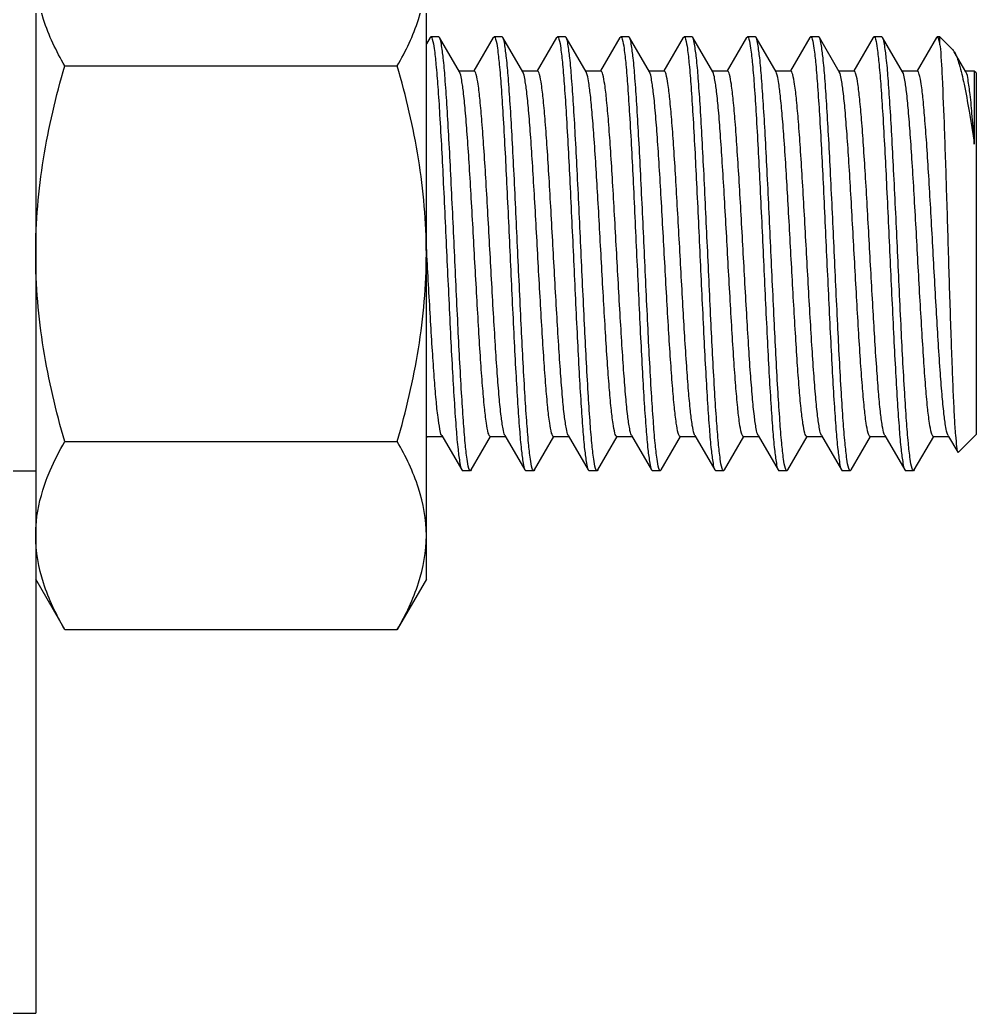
# Model space of a CAD drawing. Extents: x 27938 to 1507990, y 110129 to 923079.
# Drawn here: x 476675.4 to 476982.5, y 376820.7 to 377139.8 of the extents above; entities that cross this region are included whole.
import ezdxf

# ---------------------------------------------------------------- set-up
doc = ezdxf.new("R2010")
doc.units = 0
doc.header["$LTSCALE"] = 1000
doc.header["$MEASUREMENT"] = 0

msp = doc.modelspace()

# ---------------------------------------------------------------- linework, layer by layer
at = {"linetype": 'Continuous'}
for p, q in [((476680.52, 377276.4), (476680.52, 376820.71)), ((476805.97, 376960.13), (476805.97, 377169.17)), ((476807.16, 377134.12), (476805.97, 377132.07)), ((476807.16, 377134.12), (476807.42, 377134.34)), ((476809.96, 377134.34), (476807.42, 377134.34)), ((476809.96, 377134.34), (476807.42, 377134.34)), ((476807.42, 377134.34), (476807.45, 377134.34)), ((476810.22, 377134.12), (476809.96, 377134.34)), ((476816.64, 377123.04), (476810.22, 377134.12)), ((476827.48, 377134.12), (476821.26, 377123.37)), ((476827.48, 377134.12), (476827.74, 377134.34)), ((476830.28, 377134.34), (476827.74, 377134.34)), ((476830.28, 377134.34), (476827.74, 377134.34)), ((476827.74, 377134.34), (476827.78, 377134.34)), ((476830.54, 377134.12), (476830.28, 377134.34)), ((476836.96, 377123.04), (476830.54, 377134.12)), ((476847.81, 377134.12), (476841.58, 377123.37)), ((476847.81, 377134.12), (476848.07, 377134.34)), ((476850.61, 377134.34), (476848.07, 377134.34)), ((476850.61, 377134.34), (476848.07, 377134.34)), ((476848.07, 377134.34), (476848.11, 377134.34)), ((476850.87, 377134.12), (476850.61, 377134.34)), ((476857.29, 377123.04), (476850.87, 377134.12)), ((476868.14, 377134.12), (476861.91, 377123.37)), ((476868.14, 377134.12), (476868.4, 377134.34)), ((476870.94, 377134.34), (476868.4, 377134.34)), ((476870.94, 377134.34), (476868.4, 377134.34)), ((476868.4, 377134.34), (476868.44, 377134.34)), ((476871.2, 377134.12), (476870.94, 377134.34)), ((476877.62, 377123.04), (476871.2, 377134.12)), ((476888.47, 377134.12), (476882.24, 377123.37)), ((476888.47, 377134.12), (476888.73, 377134.34)), ((476891.27, 377134.34), (476888.73, 377134.34)), ((476891.27, 377134.34), (476888.73, 377134.34)), ((476888.73, 377134.34), (476888.77, 377134.34)), ((476891.53, 377134.12), (476891.27, 377134.34)), ((476897.95, 377123.04), (476891.53, 377134.12)), ((476908.8, 377134.12), (476902.57, 377123.37)), ((476908.8, 377134.12), (476909.06, 377134.34)), ((476911.6, 377134.34), (476909.06, 377134.34)), ((476911.6, 377134.34), (476909.06, 377134.34)), ((476909.06, 377134.34), (476909.09, 377134.34)), ((476911.86, 377134.12), (476911.6, 377134.34)), ((476918.28, 377123.04), (476911.86, 377134.12)), ((476929.12, 377134.12), (476922.9, 377123.37)), ((476929.12, 377134.12), (476929.38, 377134.34)), ((476931.92, 377134.34), (476929.38, 377134.34)), ((476931.92, 377134.34), (476929.38, 377134.34)), ((476929.38, 377134.34), (476929.42, 377134.34)), ((476932.18, 377134.12), (476931.92, 377134.34)), ((476938.6, 377123.04), (476932.18, 377134.12)), ((476949.45, 377134.12), (476943.22, 377123.37)), ((476949.45, 377134.12), (476949.71, 377134.34)), ((476952.25, 377134.34), (476949.71, 377134.34)), ((476952.25, 377134.34), (476949.71, 377134.34)), ((476949.71, 377134.34), (476949.75, 377134.34)), ((476952.51, 377134.12), (476952.25, 377134.34)), ((476958.93, 377123.04), (476952.51, 377134.12)), ((476969.78, 377134.12), (476963.55, 377123.37)), ((476970.04, 377134.34), (476969.78, 377134.12)), ((476970.92, 377134.34), (476970.04, 377134.34)), ((476974.85, 377130.41), (476970.92, 377134.34)), ((476970.92, 377131.8), (476970.92, 377134.34)), ((476979.26, 377123.04), (476975.51, 377129.51)), ((476689.85, 377124.99), (476796.63, 377124.99)), ((476821.37, 377123.31), (476816.48, 377123.31)), ((476841.7, 377123.31), (476836.81, 377123.31)), ((476862.03, 377123.31), (476857.14, 377123.31)), ((476857.45, 377122.71), (476857.29, 377123.04)), ((476882.36, 377123.31), (476877.47, 377123.31)), ((476902.68, 377123.31), (476897.79, 377123.31)), ((476923.01, 377123.31), (476918.12, 377123.31)), ((476918.46, 377122.62), (476918.28, 377123.04)), ((476943.34, 377123.31), (476938.45, 377123.31)), ((476963.67, 377123.31), (476958.78, 377123.31)), ((476981.95, 377123.31), (476979.11, 377123.31)), ((476982.53, 377122.73), (476981.95, 377123.31)), ((476981.95, 377123.31), (476981.95, 377099.85)), ((476982.53, 377122.73), (476982.53, 377006.57)), ((476806.13, 377064.66), (476805.97, 377067.49)), ((476806.17, 377063.92), (476806.13, 377064.66)), ((476805.97, 377005.39), (476806.28, 377005.92)), ((476806.16, 377005.99), (476811.05, 377005.99)), ((476810.9, 377006.25), (476817.32, 376995.18)), ((476820.38, 376995.18), (476826.61, 377005.92)), ((476826.49, 377005.99), (476831.38, 377005.99)), ((476831.23, 377006.25), (476837.65, 376995.18)), ((476840.71, 376995.18), (476846.93, 377005.92)), ((476846.82, 377005.99), (476851.71, 377005.99)), ((476851.56, 377006.25), (476857.98, 376995.18)), ((476861.04, 376995.18), (476867.26, 377005.92)), ((476867.15, 377005.99), (476872.04, 377005.99)), ((476871.88, 377006.25), (476878.3, 376995.18)), ((476881.36, 376995.18), (476887.59, 377005.92)), ((476887.48, 377005.99), (476892.37, 377005.99)), ((476892.21, 377006.25), (476898.63, 376995.18)), ((476901.69, 376995.18), (476907.92, 377005.92)), ((476907.8, 377005.99), (476912.69, 377005.99)), ((476912.54, 377006.25), (476918.96, 376995.18)), ((476922.02, 376995.18), (476928.25, 377005.92)), ((476928.13, 377005.99), (476933.02, 377005.99)), ((476932.87, 377006.25), (476939.29, 376995.18)), ((476942.35, 376995.18), (476948.57, 377005.92)), ((476948.46, 377005.99), (476953.35, 377005.99)), ((476953.2, 377006.25), (476953.01, 377006.66)), ((476953.2, 377006.25), (476959.62, 376995.18)), ((476962.68, 376995.18), (476968.9, 377005.92)), ((476968.79, 377005.99), (476973.68, 377005.99)), ((476973.52, 377006.25), (476973.42, 377006.46)), ((476973.52, 377006.25), (476973.68, 377005.99)), ((476973.68, 377005.99), (476976.62, 377000.9)), ((476982.53, 377006.57), (476976.8, 377000.84)), ((476689.85, 377004.3), (476796.63, 377004.3)), ((476976.62, 377000.9), (476976.8, 377000.84)), ((476610.82, 376994.95), (476680.52, 376994.95)), ((476817.32, 376995.18), (476817.58, 376994.95)), ((476820.12, 376994.95), (476817.58, 376994.95)), ((476820.12, 376994.95), (476817.58, 376994.95)), ((476820.12, 376994.95), (476820.08, 376994.96)), ((476820.38, 376995.18), (476820.12, 376994.95)), ((476837.65, 376995.18), (476837.91, 376994.95)), ((476840.45, 376994.95), (476837.91, 376994.95)), ((476840.45, 376994.95), (476837.91, 376994.95)), ((476840.45, 376994.95), (476840.41, 376994.96)), ((476840.71, 376995.18), (476840.45, 376994.95)), ((476857.98, 376995.18), (476858.24, 376994.95)), ((476860.78, 376994.95), (476858.24, 376994.95)), ((476860.78, 376994.95), (476858.24, 376994.95)), ((476860.78, 376994.95), (476860.74, 376994.96)), ((476861.04, 376995.18), (476860.78, 376994.95)), ((476878.3, 376995.18), (476878.56, 376994.95)), ((476881.1, 376994.95), (476878.56, 376994.95)), ((476881.1, 376994.95), (476878.56, 376994.95)), ((476881.1, 376994.95), (476881.07, 376994.96)), ((476881.36, 376995.18), (476881.1, 376994.95)), ((476898.63, 376995.18), (476898.89, 376994.95)), ((476901.43, 376994.95), (476898.89, 376994.95)), ((476901.43, 376994.95), (476898.89, 376994.95)), ((476901.43, 376994.95), (476901.39, 376994.96)), ((476901.69, 376995.18), (476901.43, 376994.95)), ((476918.96, 376995.18), (476919.22, 376994.95)), ((476921.76, 376994.95), (476919.22, 376994.95)), ((476921.76, 376994.95), (476919.22, 376994.95)), ((476921.76, 376994.95), (476921.72, 376994.96)), ((476922.02, 376995.18), (476921.76, 376994.95)), ((476939.29, 376995.18), (476939.55, 376994.95)), ((476942.09, 376994.95), (476939.55, 376994.95)), ((476942.09, 376994.95), (476939.55, 376994.95)), ((476942.09, 376994.95), (476942.05, 376994.96)), ((476942.35, 376995.18), (476942.09, 376994.95)), ((476959.62, 376995.18), (476959.88, 376994.95)), ((476962.42, 376994.95), (476959.88, 376994.95)), ((476962.42, 376994.95), (476959.88, 376994.95)), ((476962.42, 376994.95), (476962.38, 376994.96)), ((476962.68, 376995.18), (476962.42, 376994.95)), ((476689.85, 376943.96), (476680.52, 376960.13)), ((476805.97, 376960.13), (476796.63, 376943.96)), ((476689.85, 376943.96), (476796.63, 376943.96)), ((476610.82, 376820.71), (476680.52, 376820.71))]:
    msp.add_line(p, q, dxfattribs=at)
for points, knots in [([(476689.85, 377124.99), (476687.12, 377129.73), (476682.45, 377139.35), (476680.52, 377150.01), (476680.52, 377155.16)], [0, 0, 0, 0, 0.514931, 1, 1, 1, 1]), ([(476796.63, 377124.99), (476799.37, 377129.73), (476804.04, 377139.35), (476805.97, 377150.01), (476805.97, 377155.16)], [0, 0, 0, 0, 0.514931, 1, 1, 1, 1]), ([(476807.45, 377134.34), (476807.5, 377134.33), (476807.74, 377134.14), (476807.81, 377133.84), (476807.89, 377133.6)], [0, 0, 0, 0, 0.14607, 1, 1, 1, 1]), ([(476807.89, 377133.6), (476808.2, 377132.63), (476808.6, 377129.9), (476809.17, 377124.79), (476809.72, 377117.68), (476810.54, 377104.98), (476811.49, 377086.33), (476812.6, 377062.45), (476813.54, 377042.16), (476814.34, 377026.9), (476814.91, 377017.07), (476815.49, 377008.83), (476816.01, 377002.39), (476816.62, 376998.09), (476816.95, 376995.82), (476817.32, 376995.18)], [0, 0, 0, 0, 0.021893, 0.059338, 0.11121, 0.175832, 0.33449, 0.514559, 0.692469, 0.77323, 0.844901, 0.90513, 0.951948, 0.983856, 1, 1, 1, 1]), ([(476819.65, 376995.69), (476819.34, 376996.66), (476818.94, 376999.39), (476818.37, 377004.49), (476817.82, 377011.6), (476817, 377024.3), (476816.04, 377042.95), (476814.94, 377066.84), (476813.99, 377087.12), (476813.2, 377102.39), (476812.63, 377112.22), (476812.04, 377120.46), (476811.53, 377126.9), (476810.91, 377131.2), (476810.59, 377133.47), (476810.22, 377134.12)], [0, 0, 0, 0, 0.02187, 0.059297, 0.111154, 0.175764, 0.334422, 0.514507, 0.692435, 0.773208, 0.844889, 0.905123, 0.951944, 0.983855, 1, 1, 1, 1]), ([(476827.78, 377134.34), (476827.82, 377134.33), (476828.06, 377134.14), (476828.14, 377133.84), (476828.21, 377133.61)], [0, 0, 0, 0, 0.146483, 1, 1, 1, 1]), ([(476828.21, 377133.61), (476828.52, 377132.64), (476828.92, 377129.91), (476829.49, 377124.82), (476830.04, 377117.71), (476830.87, 377105.01), (476831.82, 377086.36), (476832.93, 377062.47), (476833.87, 377042.18), (476834.67, 377026.91), (476835.24, 377017.08), (476835.82, 377008.83), (476836.34, 377002.39), (476836.95, 376998.1), (476837.27, 376995.82), (476837.65, 376995.18)], [0, 0, 0, 0, 0.021833, 0.05923, 0.111064, 0.175659, 0.33431, 0.514413, 0.692368, 0.773157, 0.844855, 0.905103, 0.951934, 0.983852, 1, 1, 1, 1]), ([(476839.98, 376995.7), (476839.67, 376996.66), (476839.27, 376999.4), (476838.7, 377004.5), (476838.15, 377011.61), (476837.32, 377024.31), (476836.37, 377042.96), (476835.26, 377066.84), (476834.32, 377087.13), (476833.52, 377102.4), (476832.96, 377112.22), (476832.37, 377120.47), (476831.86, 377126.9), (476831.24, 377131.2), (476830.92, 377133.47), (476830.54, 377134.12)], [0, 0, 0, 0, 0.02189, 0.059333, 0.111204, 0.175825, 0.334482, 0.514553, 0.692464, 0.773225, 0.844897, 0.905128, 0.951947, 0.983856, 1, 1, 1, 1]), ([(476848.11, 377134.34), (476848.15, 377134.33), (476848.39, 377134.15), (476848.46, 377133.85), (476848.54, 377133.62)], [0, 0, 0, 0, 0.14739, 1, 1, 1, 1]), ([(476848.54, 377133.62), (476848.85, 377132.67), (476849.24, 377129.95), (476849.82, 377124.86), (476850.37, 377117.77), (476851.19, 377105.07), (476852.14, 377086.43), (476853.25, 377062.53), (476854.19, 377042.23), (476854.99, 377026.94), (476855.56, 377017.1), (476856.15, 377008.85), (476856.66, 377002.4), (476857.28, 376998.1), (476857.6, 376995.82), (476857.98, 376995.18)], [0, 0, 0, 0, 0.021699, 0.058987, 0.110742, 0.175283, 0.333897, 0.514056, 0.692114, 0.772961, 0.844719, 0.905022, 0.951896, 0.98384, 1, 1, 1, 1]), ([(476860.31, 376995.69), (476860, 376996.65), (476859.6, 376999.38), (476859.03, 377004.48), (476858.48, 377011.59), (476857.65, 377024.29), (476856.7, 377042.93), (476855.59, 377066.82), (476854.65, 377087.11), (476853.85, 377102.38), (476853.28, 377112.22), (476852.7, 377120.46), (476852.18, 377126.9), (476851.57, 377131.2), (476851.25, 377133.47), (476850.87, 377134.12)], [0, 0, 0, 0, 0.021836, 0.059237, 0.111077, 0.175677, 0.334321, 0.514424, 0.692372, 0.773156, 0.844853, 0.905103, 0.951936, 0.983852, 1, 1, 1, 1]), ([(476868.44, 377134.34), (476868.48, 377134.33), (476868.72, 377134.14), (476868.8, 377133.84), (476868.87, 377133.6)], [0, 0, 0, 0, 0.146196, 1, 1, 1, 1]), ([(476868.87, 377133.6), (476869.18, 377132.64), (476869.58, 377129.9), (476870.15, 377124.8), (476870.7, 377117.69), (476871.52, 377104.99), (476872.48, 377086.34), (476873.58, 377062.46), (476874.53, 377042.17), (476875.32, 377026.9), (476875.89, 377017.07), (476876.48, 377008.83), (476876.99, 377002.39), (476877.61, 376998.09), (476877.93, 376995.82), (476878.3, 376995.18)], [0, 0, 0, 0, 0.021874, 0.059306, 0.111169, 0.175785, 0.334437, 0.514518, 0.69244, 0.773206, 0.844885, 0.905122, 0.951944, 0.983855, 1, 1, 1, 1]), ([(476880.64, 376995.67), (476880.33, 376996.63), (476879.93, 376999.35), (476879.36, 377004.44), (476878.81, 377011.54), (476877.98, 377024.23), (476877.03, 377042.88), (476875.92, 377066.78), (476874.98, 377087.08), (476874.18, 377102.36), (476873.61, 377112.2), (476873.03, 377120.45), (476872.51, 377126.9), (476871.9, 377131.2), (476871.57, 377133.47), (476871.2, 377134.12)], [0, 0, 0, 0, 0.021728, 0.059039, 0.110811, 0.175364, 0.333989, 0.514137, 0.692171, 0.773007, 0.844751, 0.905041, 0.951904, 0.983842, 1, 1, 1, 1]), ([(476888.77, 377134.34), (476888.81, 377134.33), (476889.05, 377134.14), (476889.13, 377133.83), (476889.2, 377133.6)], [0, 0, 0, 0, 0.146015, 1, 1, 1, 1]), ([(476889.2, 377133.6), (476889.51, 377132.63), (476889.91, 377129.9), (476890.48, 377124.79), (476891.03, 377117.68), (476891.85, 377104.97), (476892.8, 377086.33), (476893.91, 377062.45), (476894.85, 377042.16), (476895.65, 377026.9), (476896.22, 377017.07), (476896.8, 377008.83), (476897.32, 377002.39), (476897.94, 376998.09), (476898.26, 376995.82), (476898.63, 376995.18)], [0, 0, 0, 0, 0.021902, 0.059353, 0.11123, 0.175855, 0.334516, 0.514581, 0.692484, 0.773243, 0.844911, 0.905136, 0.951951, 0.983857, 1, 1, 1, 1]), ([(476900.96, 376995.69), (476900.65, 376996.66), (476900.25, 376999.39), (476899.68, 377004.5), (476899.13, 377011.61), (476898.31, 377024.31), (476897.36, 377042.96), (476896.25, 377066.84), (476895.31, 377087.13), (476894.51, 377102.39), (476893.94, 377112.22), (476893.36, 377120.47), (476892.84, 377126.9), (476892.22, 377131.2), (476891.9, 377133.47), (476891.53, 377134.12)], [0, 0, 0, 0, 0.021885, 0.059324, 0.11119, 0.175807, 0.334466, 0.514541, 0.692458, 0.773225, 0.8449, 0.90513, 0.951948, 0.983856, 1, 1, 1, 1]), ([(476909.09, 377134.34), (476909.14, 377134.33), (476909.37, 377134.15), (476909.45, 377133.84), (476909.52, 377133.61)], [0, 0, 0, 0, 0.146759, 1, 1, 1, 1]), ([(476909.52, 377133.61), (476909.83, 377132.65), (476910.23, 377129.92), (476910.8, 377124.83), (476911.35, 377117.73), (476912.18, 377105.03), (476913.13, 377086.38), (476914.24, 377062.49), (476915.18, 377042.2), (476915.98, 377026.92), (476916.55, 377017.08), (476917.13, 377008.84), (476917.65, 377002.4), (476918.26, 376998.1), (476918.59, 376995.82), (476918.96, 376995.18)], [0, 0, 0, 0, 0.021792, 0.059156, 0.110966, 0.175545, 0.334187, 0.514308, 0.692293, 0.7731, 0.844815, 0.905079, 0.951923, 0.983848, 1, 1, 1, 1]), ([(476921.29, 376995.69), (476920.98, 376996.66), (476920.58, 376999.39), (476920.01, 377004.5), (476919.46, 377011.6), (476918.64, 377024.31), (476917.68, 377042.95), (476916.58, 377066.84), (476915.63, 377087.13), (476914.84, 377102.39), (476914.27, 377112.22), (476913.68, 377120.46), (476913.17, 377126.9), (476912.55, 377131.2), (476912.23, 377133.47), (476911.86, 377134.12)], [0, 0, 0, 0, 0.021878, 0.059312, 0.111177, 0.175794, 0.334448, 0.514526, 0.692445, 0.773211, 0.844888, 0.905123, 0.951945, 0.983855, 1, 1, 1, 1]), ([(476929.42, 377134.34), (476929.46, 377134.33), (476929.7, 377134.15), (476929.78, 377133.84), (476929.85, 377133.61)], [0, 0, 0, 0, 0.146768, 1, 1, 1, 1]), ([(476929.85, 377133.61), (476930.16, 377132.65), (476930.56, 377129.92), (476931.13, 377124.83), (476931.68, 377117.73), (476932.51, 377105.03), (476933.46, 377086.38), (476934.56, 377062.49), (476935.51, 377042.2), (476936.31, 377026.92), (476936.88, 377017.08), (476937.46, 377008.84), (476937.98, 377002.4), (476938.59, 376998.1), (476938.91, 376995.82), (476939.29, 376995.18)], [0, 0, 0, 0, 0.021791, 0.059155, 0.110967, 0.175548, 0.334182, 0.514304, 0.692288, 0.773093, 0.844809, 0.905077, 0.951923, 0.983848, 1, 1, 1, 1]), ([(476941.62, 376995.68), (476941.31, 376996.64), (476940.91, 376999.36), (476940.34, 377004.46), (476939.79, 377011.55), (476938.97, 377024.25), (476938.01, 377042.9), (476936.91, 377066.79), (476935.96, 377087.09), (476935.17, 377102.37), (476934.6, 377112.21), (476934.01, 377120.45), (476933.5, 377126.9), (476932.88, 377131.2), (476932.56, 377133.47), (476932.18, 377134.12)], [0, 0, 0, 0, 0.021768, 0.059112, 0.11091, 0.17548, 0.33411, 0.514241, 0.692243, 0.773059, 0.844786, 0.905063, 0.951916, 0.983846, 1, 1, 1, 1]), ([(476949.75, 377134.34), (476949.79, 377134.33), (476950.03, 377134.14), (476950.11, 377133.84), (476950.18, 377133.6)], [0, 0, 0, 0, 0.146155, 1, 1, 1, 1]), ([(476950.18, 377133.6), (476950.49, 377132.64), (476950.89, 377129.9), (476951.46, 377124.8), (476952.01, 377117.69), (476952.84, 377104.98), (476953.79, 377086.34), (476954.89, 377062.45), (476955.84, 377042.17), (476956.64, 377026.9), (476957.2, 377017.07), (476957.79, 377008.83), (476958.3, 377002.39), (476958.92, 376998.09), (476959.24, 376995.82), (476959.62, 376995.18)], [0, 0, 0, 0, 0.02188, 0.059316, 0.111182, 0.1758, 0.334454, 0.51453, 0.692448, 0.773213, 0.844889, 0.905123, 0.951945, 0.983855, 1, 1, 1, 1]), ([(476961.95, 376995.68), (476961.64, 376996.64), (476961.24, 376999.36), (476960.67, 377004.45), (476960.12, 377011.55), (476959.3, 377024.25), (476958.34, 377042.9), (476957.24, 377066.79), (476956.29, 377087.09), (476955.49, 377102.37), (476954.92, 377112.21), (476954.34, 377120.45), (476953.82, 377126.9), (476953.21, 377131.2), (476952.89, 377133.47), (476952.51, 377134.12)], [0, 0, 0, 0, 0.021766, 0.059108, 0.110903, 0.175472, 0.334108, 0.51424, 0.692244, 0.773062, 0.844789, 0.905064, 0.951915, 0.983846, 1, 1, 1, 1]), ([(476970.29, 377134.14), (476970.25, 377134.19), (476970.19, 377134.29), (476970.08, 377134.34), (476970.04, 377134.34)], [0, 0, 0, 0, 0.595459, 1, 1, 1, 1]), ([(476970.92, 377131.8), (476970.87, 377132.07), (476970.71, 377132.86), (476970.56, 377133.69), (476970.29, 377134.14)], [0, 0, 0, 0, 0.346578, 1, 1, 1, 1]), ([(476970.92, 377131.8), (476971.26, 377128.33), (476971.72, 377119.27), (476972.38, 377103.2), (476973.03, 377082.91), (476973.7, 377060.74), (476974.27, 377042.27), (476974.77, 377028.55), (476975.11, 377019.81), (476975.49, 377012.55), (476975.77, 377006.93), (476976.22, 377003.31), (476976.34, 377001.4), (476976.62, 377000.9)], [0, 0, 0, 0, 0.079873, 0.207357, 0.368394, 0.544526, 0.714953, 0.791458, 0.858883, 0.915067, 0.958179, 0.986787, 1, 1, 1, 1]), ([(476975.51, 377129.51), (476976.22, 377128.29), (476977.36, 377124.81), (476978.87, 377118.44), (476980.42, 377109.83), (476981.43, 377103.39), (476981.95, 377099.85)], [0, 0, 0, 0, 0.139011, 0.356589, 0.647179, 1, 1, 1, 1]), ([(476680.52, 377064.65), (476680.52, 377074.85), (476682.3, 377095.28), (476687.02, 377115.19), (476689.85, 377124.99)], [0, 0, 0, 0, 0.499896, 1, 1, 1, 1]), ([(476805.97, 377064.65), (476805.97, 377074.85), (476804.19, 377095.28), (476799.46, 377115.19), (476796.63, 377124.99)], [0, 0, 0, 0, 0.499896, 1, 1, 1, 1]), ([(476826.49, 377005.99), (476826.36, 377005.99), (476826.06, 377006.4), (476825.66, 377007.75), (476825.12, 377010.86), (476824.56, 377015.87), (476823.97, 377022.7), (476823.37, 377031.03), (476822.77, 377040.57), (476822.17, 377050.98), (476821.36, 377065.5), (476820.58, 377079.89), (476819.75, 377093.62), (476819.15, 377102.6), (476818.55, 377110.2), (476817.99, 377116.19), (476817.37, 377120.25), (476817, 377122.41), (476816.64, 377123.04)], [0, 0, 0, 0, 0.003456, 0.010692, 0.037889, 0.081613, 0.140406, 0.212192, 0.2944, 0.384075, 0.477989, 0.664972, 0.751304, 0.828651, 0.894236, 0.945722, 0.981321, 1, 1, 1, 1]), ([(476831.23, 377006.25), (476830.86, 377006.89), (476830.49, 377009.04), (476829.87, 377013.11), (476829.32, 377019.09), (476828.71, 377026.69), (476828.12, 377035.67), (476827.29, 377049.4), (476826.5, 377063.79), (476825.7, 377078.31), (476825.09, 377088.72), (476824.49, 377098.27), (476823.9, 377106.59), (476823.3, 377113.42), (476822.75, 377118.44), (476822.2, 377121.55), (476821.8, 377122.89), (476821.51, 377123.31), (476821.37, 377123.31)], [0, 0, 0, 0, 0.01868, 0.054278, 0.105764, 0.171348, 0.248694, 0.335027, 0.52201, 0.615925, 0.705601, 0.787809, 0.859593, 0.918386, 0.962109, 0.989306, 0.996546, 1, 1, 1, 1]), ([(476846.82, 377005.99), (476846.68, 377005.99), (476846.39, 377006.4), (476845.99, 377007.75), (476845.45, 377010.86), (476844.89, 377015.87), (476844.29, 377022.7), (476843.7, 377031.03), (476843.1, 377040.57), (476842.49, 377050.98), (476841.69, 377065.5), (476840.9, 377079.89), (476840.08, 377093.62), (476839.48, 377102.6), (476838.87, 377110.2), (476838.32, 377116.19), (476837.7, 377120.25), (476837.33, 377122.41), (476836.96, 377123.04)], [0, 0, 0, 0, 0.003456, 0.010693, 0.037891, 0.081614, 0.140408, 0.212192, 0.2944, 0.384075, 0.47799, 0.664974, 0.751306, 0.828653, 0.894237, 0.945723, 0.981321, 1, 1, 1, 1]), ([(476851.56, 377006.25), (476851.19, 377006.89), (476850.82, 377009.04), (476850.2, 377013.11), (476849.65, 377019.09), (476849.04, 377026.69), (476848.44, 377035.67), (476847.62, 377049.4), (476846.83, 377063.79), (476846.03, 377078.31), (476845.42, 377088.72), (476844.82, 377098.27), (476844.23, 377106.59), (476843.63, 377113.42), (476843.07, 377118.44), (476842.53, 377121.55), (476842.13, 377122.89), (476841.84, 377123.31), (476841.7, 377123.31)], [0, 0, 0, 0, 0.018679, 0.054277, 0.105763, 0.171348, 0.248694, 0.335027, 0.52201, 0.615925, 0.7056, 0.787807, 0.859593, 0.918386, 0.96211, 0.989308, 0.996544, 1, 1, 1, 1]), ([(476871.88, 377006.25), (476871.52, 377006.89), (476871.15, 377009.04), (476870.53, 377013.11), (476869.97, 377019.09), (476869.37, 377026.69), (476868.77, 377035.67), (476867.94, 377049.4), (476867.16, 377063.79), (476866.35, 377078.31), (476865.75, 377088.72), (476865.15, 377098.27), (476864.55, 377106.59), (476863.96, 377113.42), (476863.4, 377118.44), (476862.86, 377121.55), (476862.46, 377122.89), (476862.16, 377123.31), (476862.03, 377123.31)], [0, 0, 0, 0, 0.01868, 0.054279, 0.105765, 0.17135, 0.248697, 0.335029, 0.522011, 0.615926, 0.705601, 0.787809, 0.859595, 0.918388, 0.962111, 0.989308, 0.996545, 1, 1, 1, 1]), ([(476887.48, 377005.99), (476887.34, 377005.99), (476887.04, 377006.4), (476886.64, 377007.75), (476886.1, 377010.86), (476885.55, 377015.87), (476884.95, 377022.7), (476884.36, 377031.03), (476883.75, 377040.57), (476883.15, 377050.98), (476882.34, 377065.5), (476881.56, 377079.89), (476880.73, 377093.62), (476880.14, 377102.6), (476879.53, 377110.2), (476878.98, 377116.19), (476878.36, 377120.25), (476877.99, 377122.41), (476877.62, 377123.04)], [0, 0, 0, 0, 0.003455, 0.010692, 0.037889, 0.081612, 0.140406, 0.212191, 0.294399, 0.384075, 0.477989, 0.664972, 0.751304, 0.82865, 0.894235, 0.945722, 0.981321, 1, 1, 1, 1]), ([(476891.99, 377006.76), (476891.69, 377007.65), (476891.27, 377010.14), (476890.69, 377014.75), (476890.13, 377021.1), (476889.29, 377032.3), (476888.32, 377048.58), (476887.38, 377065.79), (476886.59, 377079.98), (476886, 377090.06), (476885.41, 377099.27), (476884.83, 377107.28), (476884.24, 377113.84), (476883.7, 377118.65), (476883.17, 377121.62), (476882.78, 377122.91), (476882.49, 377123.31), (476882.36, 377123.31)], [0, 0, 0, 0, 0.024104, 0.064245, 0.119183, 0.187069, 0.352029, 0.536643, 0.62845, 0.715691, 0.795361, 0.864724, 0.921406, 0.963495, 0.989662, 0.996639, 1, 1, 1, 1]), ([(476907.8, 377005.99), (476907.67, 377005.99), (476907.37, 377006.4), (476906.97, 377007.75), (476906.43, 377010.86), (476905.88, 377015.87), (476905.28, 377022.7), (476904.68, 377031.03), (476904.08, 377040.57), (476903.48, 377050.98), (476902.67, 377065.5), (476901.89, 377079.89), (476901.06, 377093.62), (476900.46, 377102.6), (476899.86, 377110.2), (476899.31, 377116.19), (476898.68, 377120.25), (476898.32, 377122.41), (476897.95, 377123.04)], [0, 0, 0, 0, 0.003456, 0.010693, 0.037891, 0.081614, 0.140408, 0.212193, 0.2944, 0.384075, 0.47799, 0.664974, 0.751306, 0.828653, 0.894237, 0.945723, 0.981321, 1, 1, 1, 1]), ([(476912.54, 377006.25), (476912.17, 377006.89), (476911.8, 377009.04), (476911.18, 377013.11), (476910.63, 377019.09), (476910.02, 377026.69), (476909.43, 377035.67), (476908.6, 377049.4), (476907.82, 377063.79), (476907.01, 377078.31), (476906.41, 377088.72), (476905.8, 377098.27), (476905.21, 377106.59), (476904.61, 377113.42), (476904.06, 377118.44), (476903.52, 377121.55), (476903.12, 377122.89), (476902.82, 377123.31), (476902.68, 377123.31)], [0, 0, 0, 0, 0.018679, 0.054277, 0.105763, 0.171347, 0.248694, 0.335027, 0.52201, 0.615925, 0.7056, 0.787807, 0.859592, 0.918386, 0.962109, 0.989307, 0.996544, 1, 1, 1, 1]), ([(476932.87, 377006.25), (476932.5, 377006.89), (476932.13, 377009.04), (476931.51, 377013.11), (476930.96, 377019.09), (476930.35, 377026.69), (476929.76, 377035.67), (476928.93, 377049.4), (476928.14, 377063.79), (476927.34, 377078.31), (476926.73, 377088.72), (476926.13, 377098.27), (476925.54, 377106.59), (476924.94, 377113.42), (476924.39, 377118.44), (476923.84, 377121.55), (476923.44, 377122.89), (476923.15, 377123.31), (476923.01, 377123.31)], [0, 0, 0, 0, 0.01868, 0.054279, 0.105765, 0.17135, 0.248697, 0.335029, 0.522011, 0.615925, 0.705601, 0.787809, 0.859595, 0.918388, 0.962111, 0.989308, 0.996545, 1, 1, 1, 1]), ([(476948.46, 377005.99), (476948.32, 377005.99), (476948.03, 377006.4), (476947.63, 377007.75), (476947.09, 377010.86), (476946.53, 377015.87), (476945.93, 377022.7), (476945.34, 377031.03), (476944.74, 377040.57), (476944.13, 377050.98), (476943.33, 377065.5), (476942.54, 377079.89), (476941.72, 377093.62), (476941.12, 377102.6), (476940.51, 377110.2), (476939.96, 377116.19), (476939.34, 377120.25), (476938.97, 377122.41), (476938.6, 377123.04)], [0, 0, 0, 0, 0.003455, 0.010692, 0.037889, 0.081612, 0.140405, 0.212191, 0.294399, 0.384075, 0.477989, 0.664971, 0.751303, 0.82865, 0.894235, 0.945721, 0.98132, 1, 1, 1, 1]), ([(476953.01, 377006.66), (476952.7, 377007.52), (476952.29, 377009.96), (476951.7, 377014.49), (476951.14, 377020.78), (476950.3, 377031.95), (476949.32, 377048.24), (476948.38, 377065.48), (476947.59, 377079.72), (476946.99, 377089.86), (476946.4, 377099.12), (476945.82, 377107.17), (476945.23, 377113.78), (476944.69, 377118.62), (476944.16, 377121.61), (476943.76, 377122.91), (476943.47, 377123.31), (476943.34, 377123.31)], [0, 0, 0, 0, 0.023269, 0.062718, 0.117132, 0.184671, 0.349442, 0.534421, 0.62655, 0.714161, 0.794217, 0.863947, 0.920949, 0.963286, 0.989608, 0.996625, 1, 1, 1, 1]), ([(476968.79, 377005.99), (476968.65, 377005.99), (476968.36, 377006.4), (476967.96, 377007.75), (476967.41, 377010.86), (476966.86, 377015.87), (476966.26, 377022.7), (476965.67, 377031.03), (476965.07, 377040.57), (476964.46, 377050.98), (476963.66, 377065.5), (476962.87, 377079.89), (476962.04, 377093.62), (476961.45, 377102.6), (476960.84, 377110.2), (476960.29, 377116.19), (476959.67, 377120.25), (476959.3, 377122.41), (476958.93, 377123.04)], [0, 0, 0, 0, 0.003455, 0.010693, 0.037891, 0.081614, 0.140407, 0.212192, 0.2944, 0.384075, 0.47799, 0.664974, 0.751306, 0.828653, 0.894237, 0.945723, 0.981321, 1, 1, 1, 1]), ([(476973.42, 377006.46), (476973.09, 377007.22), (476972.69, 377009.52), (476972.09, 377013.85), (476971.53, 377020.01), (476970.68, 377031.1), (476969.7, 377047.4), (476968.75, 377064.72), (476967.95, 377079.09), (476967.35, 377089.35), (476966.76, 377098.74), (476966.17, 377106.91), (476965.58, 377113.62), (476965.03, 377118.54), (476964.49, 377121.58), (476964.1, 377122.9), (476963.8, 377123.31), (476963.67, 377123.31)], [0, 0, 0, 0, 0.021222, 0.058965, 0.112084, 0.178762, 0.343059, 0.528931, 0.621852, 0.710377, 0.791385, 0.862024, 0.919818, 0.962768, 0.989477, 0.996588, 1, 1, 1, 1]), ([(476981.95, 377099.85), (476981.75, 377102.82), (476981.34, 377108.14), (476980.75, 377115.11), (476980.06, 377119.82), (476979.68, 377122.32), (476979.26, 377123.04)], [0, 0, 0, 0, 0.382915, 0.68479, 0.89301, 1, 1, 1, 1]), ([(476867.15, 377005.99), (476867.02, 377005.99), (476866.72, 377006.39), (476866.33, 377007.7), (476865.79, 377010.71), (476865.25, 377015.57), (476864.66, 377022.21), (476864.08, 377030.31), (476863.48, 377039.62), (476862.89, 377049.8), (476862.09, 377064.09), (476861.15, 377081.36), (476860.17, 377097.65), (476859.33, 377108.8), (476858.76, 377115.04), (476858.17, 377119.5), (476857.76, 377121.89), (476857.45, 377122.71)], [0, 0, 0, 0, 0.003387, 0.010439, 0.0369, 0.079457, 0.136743, 0.2068, 0.287199, 0.375139, 0.467553, 0.652855, 0.817457, 0.884687, 0.938635, 0.97747, 1, 1, 1, 1]), ([(476928.13, 377005.99), (476928, 377005.99), (476927.71, 377006.38), (476927.32, 377007.68), (476926.78, 377010.67), (476926.24, 377015.51), (476925.65, 377022.11), (476925.07, 377030.16), (476924.48, 377039.41), (476923.89, 377049.55), (476923.09, 377063.77), (476922.15, 377081.02), (476921.18, 377097.3), (476920.34, 377108.48), (476919.77, 377114.78), (476919.19, 377119.32), (476918.77, 377121.76), (476918.46, 377122.62)], [0, 0, 0, 0, 0.003373, 0.010385, 0.036689, 0.078996, 0.13596, 0.205646, 0.285655, 0.373222, 0.465313, 0.650248, 0.815042, 0.882623, 0.937099, 0.976631, 1, 1, 1, 1]), ([(476689.85, 377004.3), (476687.02, 377014.11), (476682.3, 377034.01), (476680.52, 377054.45), (476680.52, 377064.65)], [0, 0, 0, 0, 0.500104, 1, 1, 1, 1]), ([(476796.63, 377004.3), (476799.46, 377014.11), (476804.19, 377034.01), (476805.97, 377054.45), (476805.97, 377064.65)], [0, 0, 0, 0, 0.500104, 1, 1, 1, 1]), ([(476810.9, 377006.25), (476810.55, 377006.85), (476810.19, 377008.87), (476809.6, 377012.67), (476809.06, 377018.26), (476808.48, 377025.36), (476807.91, 377033.78), (476807.11, 377046.78), (476806.55, 377056.94), (476806.17, 377063.92)], [0, 0, 0, 0, 0.035817, 0.103405, 0.201006, 0.325505, 0.472815, 0.638061, 1, 1, 1, 1]), ([(476806.16, 377005.99), (476806.13, 377005.99), (476806.05, 377006.01), (476806, 377006.06), (476805.97, 377006.09)], [0, 0, 0, 0, 0.445368, 1, 1, 1, 1]), ([(476683.92, 376991.93), (476684.31, 376992.98), (476686.02, 376997.23), (476688.12, 377001.31), (476689.85, 377004.3)], [0, 0, 0, 0, 0.244807, 1, 1, 1, 1]), ([(476805.97, 376974.13), (476805.97, 376979.28), (476804.04, 376989.94), (476799.37, 376999.57), (476796.63, 377004.3)], [0, 0, 0, 0, 0.485069, 1, 1, 1, 1]), ([(476820.08, 376994.96), (476820.04, 376994.97), (476819.8, 376995.15), (476819.72, 376995.46), (476819.65, 376995.69)], [0, 0, 0, 0, 0.146229, 1, 1, 1, 1]), ([(476840.41, 376994.96), (476840.37, 376994.97), (476840.13, 376995.15), (476840.05, 376995.46), (476839.98, 376995.7)], [0, 0, 0, 0, 0.146092, 1, 1, 1, 1]), ([(476860.74, 376994.96), (476860.7, 376994.97), (476860.46, 376995.15), (476860.38, 376995.45), (476860.31, 376995.69)], [0, 0, 0, 0, 0.146465, 1, 1, 1, 1]), ([(476881.07, 376994.96), (476881.02, 376994.97), (476880.79, 376995.15), (476880.71, 376995.44), (476880.64, 376995.67)], [0, 0, 0, 0, 0.147196, 1, 1, 1, 1]), ([(476901.39, 376994.96), (476901.35, 376994.97), (476901.11, 376995.15), (476901.04, 376995.46), (476900.96, 376995.69)], [0, 0, 0, 0, 0.146127, 1, 1, 1, 1]), ([(476921.72, 376994.96), (476921.68, 376994.97), (476921.44, 376995.15), (476921.36, 376995.46), (476921.29, 376995.69)], [0, 0, 0, 0, 0.146169, 1, 1, 1, 1]), ([(476942.05, 376994.96), (476942.01, 376994.97), (476941.77, 376995.15), (476941.7, 376995.45), (476941.62, 376995.68)], [0, 0, 0, 0, 0.146926, 1, 1, 1, 1]), ([(476962.38, 376994.96), (476962.34, 376994.97), (476962.1, 376995.15), (476962.02, 376995.45), (476961.95, 376995.68)], [0, 0, 0, 0, 0.146938, 1, 1, 1, 1]), ([(476680.52, 376974.13), (476680.52, 376975.62), (476680.81, 376981.68), (476682.33, 376987.65), (476683.92, 376991.93)], [0, 0, 0, 0, 0.246438, 1, 1, 1, 1]), ([(476689.85, 376943.96), (476687.12, 376948.69), (476682.45, 376958.32), (476680.52, 376968.98), (476680.52, 376974.13)], [0, 0, 0, 0, 0.514931, 1, 1, 1, 1]), ([(476796.63, 376943.96), (476799.37, 376948.69), (476804.04, 376958.32), (476805.97, 376968.98), (476805.97, 376974.13)], [0, 0, 0, 0, 0.514931, 1, 1, 1, 1])]:
    msp.add_open_spline(points, degree=3, knots=knots, dxfattribs=at)
for points in [[(476974.85, 377130.41), (476975.12, 377130.14), (476975.32, 377129.83), (476975.51, 377129.51)], [(476892.21, 377006.25), (476892.12, 377006.41), (476892.05, 377006.59), (476891.99, 377006.76)]]:
    msp.add_open_spline(points, degree=3, dxfattribs=at)

doc.saveas('drawing.dxf')
